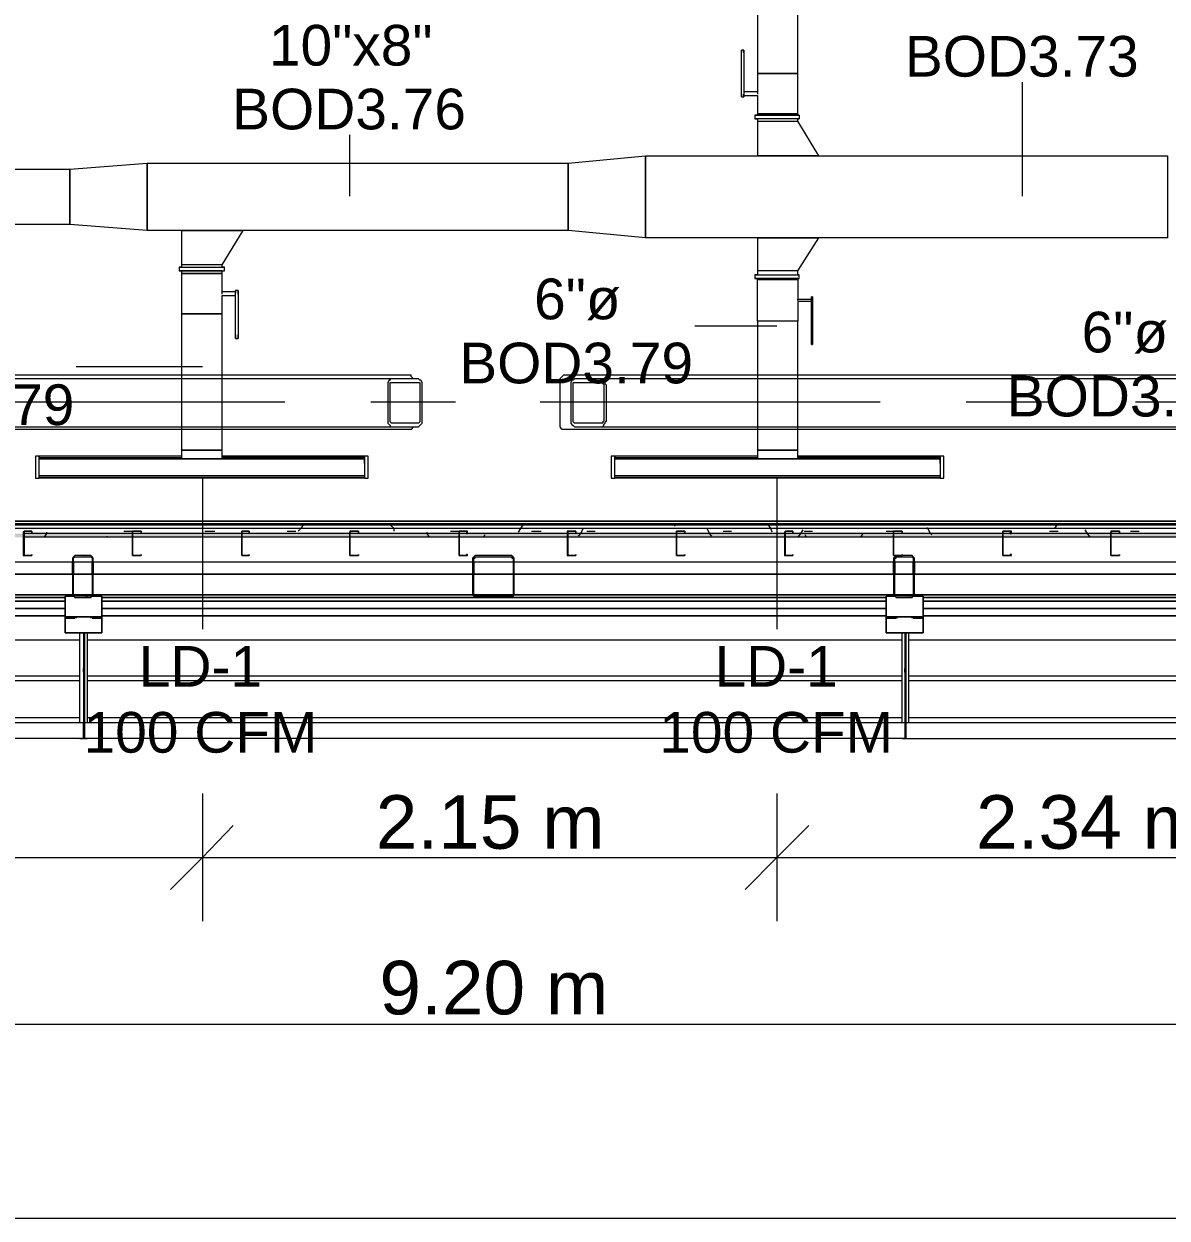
# Model space of a CAD drawing. Header units: metres. Extents: x -2 to 237, y -8 to 52.
# Drawn here: x 10.453 to 14.721, y 7.596 to 12.057 of the extents above; entities that cross this region are included whole.
import ezdxf

# ---------------------------------------------------------------- set-up
doc = ezdxf.new("R2010")
doc.units = ezdxf.units.M
doc.layers.add('HVAC - Ductos', color=5, linetype='Continuous', lineweight=0)
doc.layers.add('PDF3_Text', color=7, linetype='Continuous', lineweight=0)
doc.layers.add('PDF3_Geometry', color=7, linetype='Continuous', lineweight=0, true_color=0xaaaaaa)
doc.layers.add('PDF3_Solid Fills', color=7, linetype='Continuous', lineweight=0, true_color=0xffffff)
doc.styles.add('PDF Helvetica', font='')
doc.styles.get('PDF Helvetica').set_extended_font_data('Helvetica')

msp = doc.modelspace()

# ---------------------------------------------------------------- hatches: boundary and pattern name
at = {"layer": 'PDF3_Solid Fills', "lineweight": 0, "transparency": 33554559}
h = msp.add_hatch(color=256, dxfattribs=at)
h.paths.add_polyline_path([(7.6086, 10.1393), (7.6086, 10.153), (7.0265, 10.153), (7.0265, 10.1393)])
h.paths.add_polyline_path([(57.9571, 10.153), (57.9571, 10.1393), (58.6858, 10.1393), (58.6858, 10.153)])
h.paths.add_polyline_path([(57.1457, 10.153), (57.1457, 10.1393), (57.9525, 10.1393), (57.9525, 10.153)])
h.paths.add_polyline_path([(55.1153, 10.153), (55.1153, 10.1393), (57.1412, 10.1393), (57.1412, 10.153)])
h.paths.add_polyline_path([(53.0849, 10.153), (53.0849, 10.1393), (55.1107, 10.1393), (55.1107, 10.153)])
h.paths.add_polyline_path([(52.2736, 10.153), (52.2736, 10.1393), (53.0803, 10.1393), (53.0803, 10.153)])
h.paths.add_polyline_path([(50.2432, 10.153), (50.2432, 10.1393), (52.2691, 10.1393), (52.2691, 10.153)])
h.paths.add_polyline_path([(47.4015, 10.153), (47.4015, 10.1393), (50.2386, 10.1393), (50.2386, 10.153)])
h.paths.add_polyline_path([(45.3711, 10.153), (45.3711, 10.1393), (47.3969, 10.1393), (47.3969, 10.153)])
h.paths.add_polyline_path([(42.5294, 10.153), (42.5294, 10.1393), (45.3665, 10.1393), (45.3665, 10.153)])
h.paths.add_polyline_path([(40.4989, 10.153), (40.4989, 10.1393), (42.5248, 10.1393), (42.5248, 10.153)])
h.paths.add_polyline_path([(39.6877, 10.153), (39.6877, 10.1393), (40.4943, 10.1393), (40.4943, 10.153)])
h.paths.add_polyline_path([(37.6572, 10.153), (37.6572, 10.1393), (39.6831, 10.1393), (39.6831, 10.153)])
h.paths.add_polyline_path([(35.6268, 10.153), (35.6268, 10.1393), (37.6527, 10.1393), (37.6527, 10.153)])
h.paths.add_polyline_path([(34.8155, 10.153), (34.8155, 10.1393), (35.6222, 10.1393), (35.6222, 10.153)])
h.paths.add_polyline_path([(32.7851, 10.153), (32.7851, 10.1393), (34.8109, 10.1393), (34.8109, 10.153)])
h.paths.add_polyline_path([(30.7546, 10.153), (30.7546, 10.1393), (32.7805, 10.1393), (32.7805, 10.153)])
h.paths.add_polyline_path([(29.9434, 10.153), (29.9434, 10.1393), (30.75, 10.1393), (30.75, 10.153)])
h.paths.add_polyline_path([(27.913, 10.153), (27.913, 10.1393), (29.9388, 10.1393), (29.9388, 10.153)])
h.paths.add_polyline_path([(25.0712, 10.153), (25.0712, 10.1393), (27.9084, 10.1393), (27.9084, 10.153)])
h.paths.add_polyline_path([(23.0408, 10.153), (23.0408, 10.1393), (25.0666, 10.1393), (25.0666, 10.153)])
h.paths.add_polyline_path([(20.1991, 10.153), (20.1991, 10.1393), (23.0362, 10.1393), (23.0362, 10.153)])
h.paths.add_polyline_path([(18.1687, 10.153), (18.1687, 10.1393), (20.1945, 10.1393), (20.1945, 10.153)])
h.paths.add_polyline_path([(17.3574, 10.153), (17.3574, 10.1393), (18.1641, 10.1393), (18.1641, 10.153)])
h.paths.add_polyline_path([(15.327, 10.153), (15.327, 10.1393), (17.3528, 10.1393), (17.3528, 10.153)])
h.paths.add_polyline_path([(13.2966, 10.153), (13.2966, 10.1393), (15.3224, 10.1393), (15.3224, 10.153)])
h.paths.add_polyline_path([(12.4853, 10.153), (12.4853, 10.1393), (13.292, 10.1393), (13.292, 10.153)])
h.paths.add_polyline_path([(10.4548, 10.153), (10.4548, 10.1393), (12.4807, 10.1393), (12.4807, 10.153)])
h.paths.add_polyline_path([(8.4244, 10.153), (8.4244, 10.1393), (10.4502, 10.1393), (10.4502, 10.153)])
h.paths.add_polyline_path([(7.6131, 10.153), (7.6131, 10.1393), (8.4198, 10.1393), (8.4198, 10.153)])
h = msp.add_hatch(color=256, dxfattribs=at)
h.paths.add_polyline_path([(10.7115, 10.066), (10.7069, 10.066), (10.7069, 9.9238), (10.7115, 10.0653)])
h.paths.add_polyline_path([(10.7069, 9.9238), (10.7024, 9.9238), (10.7069, 9.9193)])
h.paths.add_polyline_path([(10.6382, 10.066), (10.6336, 10.066), (10.6336, 9.9238)])
h.paths.add_polyline_path([(10.7024, 10.066), (10.7024, 10.0706), (10.6382, 10.0706)])
h.paths.add_polyline_path([(10.6428, 9.9193), (10.6428, 9.9238), (10.6382, 9.9238)])
h.paths.add_polyline_path([(10.6428, 9.9193), (10.7018, 9.9147), (10.7024, 9.9147), (10.7024, 9.9193)])
h = msp.add_hatch(color=256, dxfattribs=at)
h.paths.add_polyline_path([(12.1278, 9.9238), (12.1324, 10.0614), (12.1369, 10.066), (12.2744, 10.066), (12.279, 10.0614), (12.279, 9.9238), (12.2836, 10.066), (12.279, 10.0706), (12.1324, 10.0706), (12.1278, 10.066)])
h.paths.add_polyline_path([(12.279, 9.9238), (12.2744, 9.9238), (12.279, 9.9193)])
h.paths.add_polyline_path([(12.1369, 9.9193), (12.1369, 9.9238), (12.1324, 9.9238)])
h.paths.add_polyline_path([(12.1369, 9.9193), (12.2732, 9.9147), (12.2744, 9.9147), (12.2744, 9.9193)])
h = msp.add_hatch(color=256, dxfattribs=at)
h.paths.add_polyline_path([(13.7044, 9.9238), (13.709, 9.9193), (13.709, 9.9238)])
h.paths.add_polyline_path([(13.7136, 9.9193), (13.7681, 9.9147), (13.7686, 9.9147), (13.7686, 9.9193)])
h.paths.add_polyline_path([(13.709, 10.066), (13.7686, 10.0706), (13.7044, 10.0706), (13.6999, 10.066), (13.6999, 9.9238), (13.7044, 10.0614)])
h.paths.add_polyline_path([(13.7732, 9.9238), (13.7686, 9.9238), (13.7732, 9.9193)])
h.paths.add_polyline_path([(13.7778, 10.066), (13.7732, 10.066), (13.7732, 9.9238), (13.7778, 10.0653)])

# ---------------------------------------------------------------- linework, layer by layer
at = {"layer": 'HVAC - Ductos', "lineweight": 0}
for points in [[(13.1912, 12.8893), (13.1912, 11.8718), (13.1912, 11.803), (13.1407, 11.803)], [(13.3424, 11.716), (13.3424, 11.7206), (13.3424, 11.8718), (13.3378, 11.8718), (13.3332, 11.8718), (13.3194, 11.8718), (13.3057, 11.8718), (13.2874, 11.8718), (13.2644, 11.8718), (13.2461, 11.8718), (13.2278, 11.8718), (13.214, 11.8718), (13.2003, 11.8718), (13.1912, 11.8718), (13.2003, 11.8718), (13.214, 11.8718), (13.2278, 11.8718), (13.2461, 11.8718), (13.2644, 11.8718), (13.2874, 11.8718), (13.3057, 11.8718), (13.3194, 11.8718), (13.3332, 11.8718), (13.3378, 11.8718), (13.3424, 11.8718), (13.3424, 12.8893)], [(13.1407, 11.9589), (13.1315, 11.9589)], [(13.1315, 11.7939), (13.1315, 11.7893), (13.1315, 11.7847), (13.1315, 11.7893), (13.1315, 11.7939), (13.1315, 11.9497)], [(13.1407, 11.9497), (13.1407, 11.7939), (13.1407, 11.7893), (13.1407, 11.7847), (13.1407, 11.7893), (13.1407, 11.7939), (13.1407, 11.7893), (13.1912, 11.7893), (13.1912, 11.7206), (13.1912, 11.716)], [(14.1811, 11.4134), (14.1811, 11.8397)], [(13.1315, 11.7847), (13.1407, 11.7847)], [(13.1912, 11.803), (13.1912, 11.7985), (13.1912, 11.7939)], [(13.347, 11.716), (13.347, 11.7022), (13.3378, 11.7022), (13.324, 11.7022), (13.3057, 11.7022), (13.2874, 11.7022), (13.2644, 11.7022), (13.2461, 11.7022), (13.2232, 11.7022), (13.2094, 11.7022), (13.1957, 11.7022), (13.1866, 11.7022), (13.182, 11.7022), (13.1866, 11.7022), (13.1912, 11.7022), (13.1912, 11.693), (13.2003, 11.693), (13.214, 11.693), (13.2278, 11.693), (13.2461, 11.693), (13.2644, 11.693), (13.2874, 11.693), (13.3057, 11.693), (13.3194, 11.693), (13.3332, 11.693), (13.3378, 11.693), (13.3424, 11.693), (13.3424, 11.7022), (13.3378, 11.7022), (13.3332, 11.7022)], [(13.182, 11.716), (13.182, 11.7022)], [(13.1912, 11.693), (13.1912, 11.5647), (13.1957, 11.5647), (13.214, 11.5647), (13.2369, 11.5647), (13.2644, 11.5647), (13.3424, 11.5647), (13.3699, 11.5647), (13.3974, 11.5647), (13.4111, 11.5647), (13.4203, 11.5647), (13.3424, 11.693)], [(13.2003, 11.7022), (13.1957, 11.7022)], [(13.214, 11.7022), (13.2094, 11.7022)], [(13.3057, 11.7022), (13.2874, 11.7022), (13.2644, 11.7022), (13.2461, 11.7022), (13.2278, 11.7022), (13.2232, 11.7022)], [(13.2324, 11.693), (13.2369, 11.693), (13.2415, 11.693)], [(13.292, 11.693), (13.2966, 11.693)], [(13.324, 11.7022), (13.3194, 11.7022)], [(13.3424, 11.7022), (13.347, 11.7022)], [(11.6694, 11.4134), (11.6694, 11.6426)], [(13.4203, 11.5647), (13.4111, 11.5647), (13.3974, 11.5647), (13.3699, 11.5647), (13.3424, 11.5647), (13.2644, 11.5647), (13.2369, 11.5647), (13.214, 11.5647), (13.1957, 11.5647), (13.1912, 11.5647)], [(11.1928, 11.1568), (11.2707, 11.2852), (11.2615, 11.2852), (11.2478, 11.2852), (11.2202, 11.2852), (11.1928, 11.2852), (11.1194, 11.2852), (11.0874, 11.2852), (11.0644, 11.2852), (11.0461, 11.2852), (11.0415, 11.2852), (11.0415, 11.1568)], [(11.0415, 11.2852), (11.0461, 11.2852), (11.0644, 11.2852), (11.0874, 11.2852), (11.1194, 11.2852), (11.1928, 11.2852), (11.2202, 11.2852), (11.2478, 11.2852), (11.2615, 11.2852), (11.2707, 11.2852)], [(13.3424, 11.1339), (13.4203, 11.2576), (13.4111, 11.2576), (13.3974, 11.2576), (13.3699, 11.2576), (13.3424, 11.2576), (13.2644, 11.2576), (13.2369, 11.2576), (13.214, 11.2576), (13.1957, 11.2576), (13.1912, 11.2576), (13.1912, 11.1339)], [(13.1912, 11.2576), (13.1957, 11.2576), (13.214, 11.2576), (13.2369, 11.2576), (13.2644, 11.2576), (13.3424, 11.2576), (13.3699, 11.2576), (13.3974, 11.2576), (13.4111, 11.2576), (13.4203, 11.2576)], [(11.0919, 11.1568), (11.0874, 11.1568)], [(11.1469, 11.1568), (11.1424, 11.1568)], [(11.0415, 11.1339), (11.0369, 11.1339), (11.0324, 11.1339), (11.0369, 11.1339), (11.0461, 11.1339), (11.0598, 11.1339), (11.0782, 11.1339), (11.0965, 11.1339), (11.1194, 11.1339), (11.1378, 11.1339), (11.1606, 11.1339), (11.1744, 11.1339), (11.1882, 11.1339), (11.1974, 11.1339), (11.202, 11.1339), (11.202, 11.1476)], [(11.0324, 11.1476), (11.0324, 11.1339)], [(11.2432, 11.0468), (11.2432, 11.0514), (11.2432, 11.056), (11.1928, 11.056), (11.1928, 11.1247), (11.1836, 11.1247), (11.1698, 11.1247), (11.1561, 11.1247), (11.1378, 11.1247), (11.1194, 11.1247), (11.0965, 11.1247), (11.0782, 11.1247), (11.0644, 11.1247), (11.0506, 11.1247), (11.0415, 11.1247), (11.0415, 10.9734), (11.0506, 10.9734), (11.0644, 10.9734), (11.0782, 10.9734), (11.0965, 10.9734), (11.1194, 10.9734), (11.1378, 10.9734), (11.1561, 10.9734), (11.1698, 10.9734), (11.1836, 10.9734), (11.1928, 10.9734), (11.1928, 11.0422), (11.2432, 11.0422)], [(11.0461, 11.1476), (11.0506, 11.1476), (11.0598, 11.1476), (11.0644, 11.1476)], [(11.0782, 11.1476), (11.0965, 11.1476), (11.1194, 11.1476), (11.1378, 11.1476), (11.1561, 11.1476), (11.1606, 11.1476)], [(11.1698, 11.1476), (11.1744, 11.1476)], [(11.1836, 11.1476), (11.1882, 11.1476)], [(11.1928, 11.1339), (11.1974, 11.1339), (11.202, 11.1339)], [(13.3332, 11.1201), (13.3378, 11.1201), (13.3424, 11.1201), (13.3424, 11.1339), (13.3378, 11.1339), (13.3332, 11.1339), (13.3194, 11.1339), (13.3057, 11.1339), (13.2874, 11.1339), (13.2644, 11.1339), (13.2461, 11.1339), (13.2278, 11.1339), (13.214, 11.1339), (13.2003, 11.1339), (13.1912, 11.1339), (13.1912, 11.1201), (13.1866, 11.1201), (13.182, 11.1201), (13.1866, 11.1201), (13.1957, 11.1201), (13.2094, 11.1201), (13.2232, 11.1201), (13.2461, 11.1201), (13.2644, 11.1201), (13.2874, 11.1201), (13.3057, 11.1201), (13.324, 11.1201), (13.3378, 11.1201), (13.347, 11.1201)], [(13.1912, 11.1064), (13.1866, 11.1064), (13.182, 11.1064), (13.1866, 11.1064), (13.1957, 11.1064), (13.2094, 11.1064), (13.2232, 11.1064), (13.2461, 11.1064), (13.2644, 11.1064), (13.2874, 11.1064), (13.3057, 11.1064), (13.324, 11.1064), (13.3378, 11.1064), (13.347, 11.1064), (13.347, 11.1201), (13.3424, 11.1201)], [(13.182, 11.1201), (13.182, 11.1064)], [(13.1957, 11.1201), (13.2003, 11.1201)], [(13.2094, 11.1201), (13.214, 11.1201)], [(13.2232, 11.1201), (13.2278, 11.1201), (13.2461, 11.1201), (13.2644, 11.1201), (13.2874, 11.1201), (13.3057, 11.1201)], [(13.2415, 11.1339), (13.2369, 11.1339), (13.2324, 11.1339)], [(13.2966, 11.1339), (13.292, 11.1339)], [(13.3194, 11.1201), (13.324, 11.1201)], [(13.3424, 11.1064), (13.3378, 11.1064), (13.3332, 11.1064), (13.3194, 11.1064), (13.3057, 11.1064), (13.2874, 11.1064), (13.2644, 11.1064), (13.2461, 11.1064), (13.2278, 11.1064), (13.214, 11.1064), (13.2003, 11.1064), (13.1912, 11.1064), (13.1912, 11.1018), (13.2003, 11.1018), (13.214, 11.1018), (13.2278, 11.1018), (13.2461, 11.1018), (13.2644, 11.1018), (13.2874, 11.1018), (13.3057, 11.1018), (13.3194, 11.1018), (13.3332, 11.1018), (13.3378, 11.1018), (13.3424, 11.1018), (13.3424, 11.1064), (13.3378, 11.1064), (13.347, 11.1064)], [(13.3928, 11.0193), (13.3424, 11.0193), (13.3424, 10.9459), (13.3378, 10.9459), (13.3332, 10.9459), (13.3194, 10.9459), (13.3057, 10.9459), (13.2874, 10.9459), (13.2644, 10.9459), (13.2461, 10.9459), (13.2278, 10.9459), (13.214, 10.9459), (13.2003, 10.9459), (13.1912, 10.9459), (13.1912, 11.1018), (13.2003, 11.1018), (13.214, 11.1018), (13.2278, 11.1018), (13.2461, 11.1018), (13.2644, 11.1018), (13.2874, 11.1018), (13.3057, 11.1018), (13.3194, 11.1018), (13.3332, 11.1018), (13.3378, 11.1018), (13.3424, 11.1018), (13.3378, 11.1018), (13.3424, 11.1018), (13.3424, 11.0284), (13.3928, 11.0284), (13.3928, 11.0239)], [(11.1928, 11.0468), (11.1928, 11.0514), (11.1928, 11.056)], [(11.2524, 11.0606), (11.2432, 11.0606)], [(11.2432, 10.8956), (11.2432, 11.0468), (11.2432, 11.0514), (11.2432, 11.056), (11.2432, 11.0606), (11.2432, 11.056), (11.2432, 11.0514)], [(11.2524, 11.0468), (11.2524, 11.0514), (11.2524, 11.056), (11.2524, 11.0606), (11.2524, 11.056), (11.2524, 11.0514), (11.2524, 11.0468), (11.2524, 10.8956)], [(13.3424, 11.0239), (13.3424, 11.0284)], [(13.3974, 11.0376), (13.3928, 11.0376)], [(13.3928, 10.8726), (13.3928, 11.0239), (13.3928, 11.0284), (13.3928, 11.033), (13.3928, 11.0376), (13.3928, 11.033), (13.3928, 11.0284)], [(13.3974, 11.0239), (13.3974, 11.0284), (13.3974, 11.033), (13.3974, 11.0376), (13.3974, 11.033), (13.3974, 11.0284), (13.3974, 11.0239), (13.3974, 10.8726)], [(13.2644, 10.9276), (12.9574, 10.9276)], [(11.2432, 10.8818), (11.2524, 10.8818)], [(13.3928, 10.8589), (13.3974, 10.8589)], [(11.1194, 10.7764), (10.6474, 10.7764)], [(10.5098, 10.4143), (10.5098, 10.4188), (10.5098, 10.4234), (10.5098, 10.4418), (10.5098, 10.4372), (11.0415, 10.4372)], [(11.0415, 10.4418), (10.5098, 10.4418)], [(11.7244, 10.4143), (11.7244, 10.4188), (11.7244, 10.4234), (11.7244, 10.4418), (11.7244, 10.4372), (11.1928, 10.4372)], [(11.7244, 10.4418), (11.1928, 10.4418)], [(12.6594, 10.4143), (12.6594, 10.4188), (12.6594, 10.4234), (12.6594, 10.4418), (12.6594, 10.4372), (13.1912, 10.4372)], [(13.1912, 10.4418), (12.6594, 10.4418)], [(13.3378, 10.4647), (13.3424, 10.4647)], [(13.874, 10.4143), (13.874, 10.4188), (13.874, 10.4234), (13.874, 10.4418), (13.874, 10.4372), (13.3424, 10.4372)], [(13.874, 10.4418), (13.3424, 10.4418)], [(10.5098, 10.4188), (10.5098, 10.4234), (10.5098, 10.428)], [(11.7244, 10.428), (11.7244, 10.4234), (11.7244, 10.4188)], [(12.6594, 10.4188), (12.6594, 10.4234), (12.6594, 10.428)], [(13.874, 10.428), (13.874, 10.4234), (13.874, 10.4188)], [(11.7244, 10.3914), (11.7244, 10.3822), (11.7244, 10.3638), (11.7244, 10.3593), (10.5098, 10.3593), (10.5098, 10.3638), (10.5098, 10.3822), (10.5098, 10.3914)], [(10.5098, 10.3776), (10.5098, 10.3822), (10.5098, 10.3868)], [(10.5098, 10.3638), (11.7244, 10.3638)], [(11.1194, 10.3593), (11.1194, 9.7956)], [(11.7244, 10.3868), (11.7244, 10.3822), (11.7244, 10.3776)], [(13.874, 10.3914), (13.874, 10.3822), (13.874, 10.3638), (13.874, 10.3593), (12.6594, 10.3593), (12.6594, 10.3638), (12.6594, 10.3822), (12.6594, 10.3914)], [(12.6594, 10.3776), (12.6594, 10.3822), (12.6594, 10.3868)], [(12.6594, 10.3638), (13.874, 10.3638)], [(13.2644, 10.3593), (13.2644, 9.7956)], [(13.874, 10.3868), (13.874, 10.3822), (13.874, 10.3776)]]:
    msp.add_lwpolyline(points, dxfattribs=at)
for points in [[(13.1315, 11.9497), (13.1315, 11.9543), (13.1315, 11.9589), (13.1315, 11.9543)], [(13.1407, 11.9497), (13.1407, 11.9543), (13.1407, 11.9589), (13.1407, 11.9543)], [(13.347, 11.716), (13.3378, 11.716), (13.324, 11.716), (13.3057, 11.716), (13.2874, 11.716), (13.2644, 11.716), (13.2461, 11.716), (13.2232, 11.716), (13.2094, 11.716), (13.1957, 11.716), (13.1866, 11.716), (13.182, 11.716), (13.1866, 11.716), (13.1957, 11.716), (13.2094, 11.716), (13.2232, 11.716), (13.2461, 11.716), (13.2644, 11.716), (13.2874, 11.716), (13.3057, 11.716), (13.324, 11.716), (13.3378, 11.716)], [(13.1912, 11.7206), (13.2003, 11.7206), (13.214, 11.7206), (13.2278, 11.7206), (13.2461, 11.7206), (13.2644, 11.7206), (13.2874, 11.7206), (13.3057, 11.7206), (13.3194, 11.7206), (13.3332, 11.7206), (13.3378, 11.7206), (13.3424, 11.7206), (13.3378, 11.7206), (13.3332, 11.7206), (13.3194, 11.7206), (13.3057, 11.7206), (13.2874, 11.7206), (13.2644, 11.7206), (13.2461, 11.7206), (13.2278, 11.7206), (13.214, 11.7206), (13.2003, 11.7206)], [(13.3424, 11.7206), (13.3378, 11.7206), (13.3332, 11.7206), (13.3194, 11.7206), (13.3057, 11.7206), (13.2874, 11.7206), (13.2644, 11.7206), (13.2461, 11.7206), (13.2278, 11.7206), (13.214, 11.7206), (13.2003, 11.7206), (13.1912, 11.7206), (13.2003, 11.7206), (13.214, 11.7206), (13.2278, 11.7206), (13.2461, 11.7206), (13.2644, 11.7206), (13.2874, 11.7206), (13.3057, 11.7206), (13.3194, 11.7206), (13.3332, 11.7206), (13.3378, 11.7206)], [(13.1912, 11.716), (13.2003, 11.716), (13.214, 11.716), (13.2278, 11.716), (13.2461, 11.716), (13.2644, 11.716), (13.2874, 11.716), (13.3057, 11.716), (13.3194, 11.716), (13.3332, 11.716), (13.3378, 11.716), (13.3424, 11.716), (13.3378, 11.716), (13.3332, 11.716), (13.3194, 11.716), (13.3057, 11.716), (13.2874, 11.716), (13.2644, 11.716), (13.2461, 11.716), (13.2278, 11.716), (13.214, 11.716), (13.2003, 11.716)], [(12.4853, 11.5372), (12.774, 11.5647), (12.774, 11.2576), (12.4853, 11.2852)], [(14.722, 11.2576), (12.774, 11.2576), (12.774, 11.5647), (14.722, 11.5647)], [(10.6244, 11.308), (8.2227, 11.308), (8.2227, 11.5143), (10.6244, 11.5143)], [(10.6244, 11.5143), (10.9132, 11.5372), (10.9132, 11.2852), (10.6244, 11.308)], [(12.4853, 11.2852), (10.9132, 11.2852), (10.9132, 11.5372), (12.4853, 11.5372)], [(11.202, 11.1476), (11.1974, 11.1476), (11.1928, 11.1476), (11.1928, 11.1568), (11.1836, 11.1568), (11.1698, 11.1568), (11.1561, 11.1568), (11.1378, 11.1568), (11.1194, 11.1568), (11.0965, 11.1568), (11.0782, 11.1568), (11.0644, 11.1568), (11.0506, 11.1568), (11.0415, 11.1568), (11.0415, 11.1476), (11.0369, 11.1476), (11.0324, 11.1476), (11.0369, 11.1476), (11.0461, 11.1476), (11.0598, 11.1476), (11.0782, 11.1476), (11.0965, 11.1476), (11.1194, 11.1476), (11.1378, 11.1476), (11.1606, 11.1476), (11.1744, 11.1476), (11.1882, 11.1476), (11.1974, 11.1476)], [(11.1928, 11.1339), (11.1836, 11.1339), (11.1698, 11.1339), (11.1561, 11.1339), (11.1378, 11.1339), (11.1194, 11.1339), (11.0965, 11.1339), (11.0782, 11.1339), (11.0644, 11.1339), (11.0506, 11.1339), (11.0415, 11.1339), (11.0415, 11.1247), (11.0506, 11.1247), (11.0644, 11.1247), (11.0782, 11.1247), (11.0965, 11.1247), (11.1194, 11.1247), (11.1378, 11.1247), (11.1561, 11.1247), (11.1698, 11.1247), (11.1836, 11.1247), (11.1928, 11.1247)], [(11.0415, 10.4326), (11.0461, 10.4326), (11.0506, 10.4326), (11.0644, 10.4326), (11.0782, 10.4326), (11.0965, 10.4326), (11.1194, 10.4326), (11.1378, 10.4326), (11.1561, 10.4326), (11.1698, 10.4326), (11.1836, 10.4326), (11.1882, 10.4326), (11.1928, 10.4326), (11.1928, 10.4647), (11.1882, 10.4647), (11.1836, 10.4647), (11.1698, 10.4647), (11.1561, 10.4647), (11.1378, 10.4647), (11.1194, 10.4647), (11.0965, 10.4647), (11.0782, 10.4647), (11.0644, 10.4647), (11.0506, 10.4647), (11.0461, 10.4647), (11.0415, 10.4647), (11.0506, 10.4647), (11.0644, 10.4647), (11.0782, 10.4647), (11.0965, 10.4647), (11.1194, 10.4647), (11.1378, 10.4647), (11.1561, 10.4647), (11.1698, 10.4647), (11.1836, 10.4647), (11.1928, 10.4647), (11.1928, 10.9734), (11.1836, 10.9734), (11.1698, 10.9734), (11.1561, 10.9734), (11.1378, 10.9734), (11.1194, 10.9734), (11.0965, 10.9734), (11.0782, 10.9734), (11.0644, 10.9734), (11.0506, 10.9734), (11.0415, 10.9734), (11.0415, 10.4647)], [(13.1912, 10.4326), (13.1957, 10.4326), (13.2003, 10.4326), (13.214, 10.4326), (13.2278, 10.4326), (13.2461, 10.4326), (13.2644, 10.4326), (13.2874, 10.4326), (13.3057, 10.4326), (13.3194, 10.4326), (13.3286, 10.4326), (13.3378, 10.4326), (13.3424, 10.4326), (13.3424, 10.4647), (13.3378, 10.4647), (13.3286, 10.4647), (13.3194, 10.4647), (13.3057, 10.4647), (13.2874, 10.4647), (13.2644, 10.4647), (13.2461, 10.4647), (13.2278, 10.4647), (13.214, 10.4647), (13.2003, 10.4647), (13.1957, 10.4647), (13.1912, 10.4647), (13.2003, 10.4647), (13.214, 10.4647), (13.2278, 10.4647), (13.2461, 10.4647), (13.2644, 10.4647), (13.2874, 10.4647), (13.3057, 10.4647), (13.3194, 10.4647), (13.3332, 10.4647), (13.3378, 10.4647), (13.3424, 10.4647), (13.3424, 10.9459), (13.3378, 10.9459), (13.3332, 10.9459), (13.3194, 10.9459), (13.3057, 10.9459), (13.2874, 10.9459), (13.2644, 10.9459), (13.2461, 10.9459), (13.2278, 10.9459), (13.214, 10.9459), (13.2003, 10.9459), (13.1912, 10.9459), (13.1912, 10.4647)], [(11.2432, 10.8956), (11.2432, 10.891), (11.2432, 10.8864), (11.2432, 10.8818), (11.2432, 10.8864), (11.2432, 10.891)], [(11.2524, 10.8956), (11.2524, 10.891), (11.2524, 10.8864), (11.2524, 10.8818), (11.2524, 10.8864), (11.2524, 10.891)], [(13.3928, 10.8726), (13.3928, 10.868), (13.3928, 10.8634), (13.3928, 10.8589), (13.3928, 10.8634), (13.3928, 10.868)], [(13.3974, 10.8726), (13.3974, 10.868), (13.3974, 10.8634), (13.3974, 10.8589), (13.3974, 10.8634), (13.3974, 10.868)], [(10.4961, 10.3593), (10.5098, 10.3593), (10.5098, 10.4418), (10.4961, 10.4418)], [(11.7382, 10.3593), (11.7382, 10.4418), (11.7244, 10.4418), (11.7244, 10.3593)], [(12.6457, 10.3593), (12.6594, 10.3593), (12.6594, 10.4418), (12.6457, 10.4418)], [(13.8878, 10.3593), (13.8878, 10.4418), (13.874, 10.4418), (13.874, 10.3593)], [(10.5098, 10.4326), (11.7244, 10.4326), (10.5098, 10.4326), (11.7244, 10.4326), (11.7244, 10.3684), (10.5098, 10.3684)], [(12.6594, 10.4326), (13.874, 10.4326), (12.6594, 10.4326), (13.874, 10.4326), (13.874, 10.3684), (12.6594, 10.3684)]]:
    msp.add_lwpolyline(points, close=True, dxfattribs=at)
at = {"layer": 'HVAC - Ductos', "color": 252, "lineweight": 0, "true_color": 0x939598}
for points in [[(11.1194, 9.1814), (11.1194, 8.943), (11.1194, 8.7047)], [(13.2644, 9.1814), (13.2644, 8.943), (13.2644, 8.7047)], [(11.234, 9.0622), (11.1194, 8.943), (11.0002, 8.8238)], [(13.3836, 9.0622), (13.2644, 8.943), (13.1453, 8.8238)], [(7.3656, 8.943), (8.9194, 8.943), (11.1194, 8.943), (13.2644, 8.943), (15.602, 8.943), (16.8074, 8.943), (18.1183, 8.943), (20.3183, 8.943), (22.5137, 8.943), (24.7092, 8.943), (26.0062, 8.943), (27.34, 8.943), (29.3934, 8.943), (31.8455, 8.943)], [(7.3656, 8.3196), (16.8074, 8.3196), (26.0062, 8.3196), (35.2051, 8.3196), (44.4086, 8.3196), (53.6074, 8.3196), (58.4429, 8.3196)], [(7.3656, 7.5955), (58.4429, 7.5955)]]:
    msp.add_lwpolyline(points, dxfattribs=at)
at = {"layer": 'PDF3_Geometry', "lineweight": 0}
for points in [[(44.8348, 23.9902), (44.8348, 23.9857), (45.261, 23.9857), (45.3756, 23.9857), (45.3756, 24.1094), (44.8348, 24.1094), (44.8348, 34.0599), (45.3206, 34.0599), (45.3206, 34.1699), (58.6399, 34.1699), (58.6399, 24.0086), (57.0037, 24.0086), (57.0037, 23.9902), (58.6399, 23.9902), (58.6399, 22.5006), (57.5812, 22.5006), (57.5812, 22.4869), (58.6399, 22.4869), (58.6399, 10.1851), (7.0265, 10.1851)], [(58.6537, 22.4869), (58.6537, 10.1851), (58.6537, 10.1714), (7.0265, 10.1714)], [(7.0265, 10.0476), (58.7775, 10.0476), (58.7775, 10.0706), (58.7775, 10.1393), (58.7775, 10.1851), (58.7775, 10.4784), (58.7775, 10.8818), (58.7775, 11.2897), (58.7775, 11.693)], [(11.8252, 10.7306), (7.714, 10.7306), (7.7094, 10.7306), (7.7048, 10.726), (7.7002, 10.726), (7.7002, 10.7168), (7.6957, 10.7122), (7.6957, 10.7076), (7.6957, 10.5747), (7.6957, 10.5701), (7.7002, 10.5655), (7.7002, 10.561), (7.7048, 10.5564), (7.7094, 10.5518), (7.714, 10.5518), (11.8252, 10.5518)], [(11.9078, 10.7306), (11.9032, 10.7352), (11.8986, 10.7397), (11.8986, 10.7443), (11.894, 10.7443), (8.2227, 10.7443)], [(16.2162, 10.7443), (12.4716, 10.7443), (12.467, 10.7443), (12.4624, 10.7397), (12.4578, 10.7352), (12.4532, 10.7306), (12.4532, 10.726), (12.4532, 10.7214), (12.4532, 10.5655), (12.4532, 10.5564), (12.4532, 10.5518), (12.4578, 10.5472), (12.4624, 10.5426), (12.467, 10.5426), (12.4716, 10.5426), (16.2162, 10.5426)], [(12.609, 10.5518), (16.5141, 10.5518), (16.5187, 10.5518), (16.5232, 10.5564), (16.5278, 10.561), (16.5278, 10.5655), (16.5324, 10.5701), (16.5324, 10.5747), (16.5324, 10.7076), (16.5324, 10.7122), (16.5278, 10.7168), (16.5278, 10.726), (16.5232, 10.726), (16.5187, 10.7306), (16.5141, 10.7306), (12.609, 10.7306)], [(11.4265, 10.6434), (10.1569, 10.6434)], [(12.0636, 10.6434), (11.7474, 10.6434)], [(13.6494, 10.6434), (12.3798, 10.6434)], [(14.2866, 10.6434), (13.9703, 10.6434)], [(15.8724, 10.6434), (14.6028, 10.6434)], [(8.2227, 10.5426), (11.894, 10.5426), (11.8986, 10.5426), (11.9032, 10.5472), (11.9078, 10.5518)], [(7.7094, 10.1851), (16.7065, 10.1851)], [(7.7094, 10.1851), (16.7065, 10.1851)], [(7.7094, 10.1851), (16.7065, 10.1851)], [(16.7065, 10.1851), (7.7094, 10.1851)], [(7.7094, 10.1851), (16.7065, 10.1851)], [(7.7094, 10.1851), (16.7065, 10.1851)], [(12.4807, 10.153), (12.0774, 10.153), (11.6694, 10.153), (11.2661, 10.153), (10.8582, 10.153), (10.4548, 10.153)], [(12.4807, 10.1393), (12.0774, 10.1393), (11.6694, 10.1393), (11.2661, 10.1393), (10.8582, 10.1393), (10.4548, 10.1393)], [(13.292, 10.153), (12.8886, 10.153), (12.4853, 10.153)], [(15.3224, 10.1393), (14.919, 10.1393), (14.5111, 10.1393), (14.1078, 10.1393), (13.6999, 10.1393), (13.2966, 10.1393), (12.8886, 10.1393), (12.4853, 10.1393)], [(15.3224, 10.153), (14.919, 10.153), (14.5111, 10.153), (14.1078, 10.153), (13.6999, 10.153), (13.2966, 10.153)], [(10.6336, 10.0018), (10.6336, 10.0476)], [(10.6382, 10.0476), (10.6382, 10.0018)], [(10.7069, 10.0018), (10.7069, 10.0476)], [(10.7115, 10.0476), (10.7115, 10.0018)], [(12.1278, 10.0476), (12.1278, 10.0018)], [(12.1324, 10.0476), (12.1324, 10.0018)], [(12.279, 10.0476), (12.279, 10.0018), (12.2836, 10.0064)], [(12.2836, 10.0018), (12.2836, 10.0476)], [(13.709, 10.0706), (13.7044, 10.066), (13.6999, 10.0614), (13.6999, 9.9238), (13.7044, 9.9193), (13.709, 9.9147), (13.7686, 9.9147), (13.7732, 9.9193), (13.7778, 9.9238), (13.7778, 10.0614), (13.7732, 10.066), (13.7686, 10.0706), (13.732, 10.0706)], [(13.6999, 10.0018), (13.6999, 10.0476)], [(13.7044, 10.0476), (13.7044, 10.0018)], [(13.7732, 10.0018), (13.7732, 10.0476)], [(13.7778, 10.0476), (13.7778, 10.0018)], [(13.7732, 9.988), (13.7778, 9.9926)], [(10.6794, 9.7818), (10.6748, 9.7818), (10.6886, 9.7818), (10.7024, 9.7818), (10.6932, 9.7818), (10.7024, 9.7818), (10.6474, 9.7818), (10.6611, 9.7818), (10.6702, 9.7818), (10.6611, 9.7818), (10.6474, 9.7818), (10.6428, 9.7818), (10.6474, 9.7818), (10.7024, 9.7818), (10.7069, 9.7818), (10.7024, 9.7818), (10.7436, 9.7818), (10.7436, 9.7864), (10.7436, 9.8322), (10.7436, 9.8368), (10.7436, 9.8414), (10.7436, 9.8459), (10.7436, 9.9147), (10.7436, 9.9193), (10.7069, 9.9193), (10.7436, 9.9193), (10.7436, 9.9147), (10.7436, 9.8459), (10.7436, 9.8414), (10.7436, 9.8368), (10.7436, 9.8322), (10.7436, 9.7864), (10.7436, 9.7818), (10.7024, 9.7818), (10.7069, 9.7818), (10.7024, 9.7818), (10.6474, 9.7818), (10.6428, 9.7818), (10.6474, 9.7818), (10.6061, 9.7818), (10.6061, 9.7864), (10.6061, 9.8322), (10.6061, 9.8368), (10.6061, 9.8414), (10.6061, 9.8459), (10.6061, 9.9147), (10.6061, 9.9193), (10.6382, 9.9193), (10.6061, 9.9193), (10.6061, 9.9147), (10.6061, 9.8459), (10.6061, 9.8414), (10.6061, 9.8368), (10.6061, 9.8322), (10.6061, 9.7864), (10.6061, 9.7818), (10.6474, 9.7818), (10.7024, 9.7818), (10.6932, 9.7818), (10.7024, 9.7818), (10.6886, 9.7818), (10.6748, 9.7818), (10.6794, 9.7818), (10.6794, 9.4472), (10.6794, 9.4334), (10.6794, 9.4151), (10.6794, 9.406), (10.6794, 9.3922), (10.6794, 9.3876), (7.604, 9.3876)], [(13.7457, 9.7818), (13.7412, 9.7818), (13.7549, 9.7818), (13.7686, 9.7818), (13.7594, 9.7818), (13.7686, 9.7818), (13.7136, 9.7818), (13.732, 9.7818), (13.7274, 9.7818), (13.7366, 9.7818), (13.7274, 9.7818), (13.732, 9.7818), (13.7136, 9.7818), (13.709, 9.7818), (13.7136, 9.7818), (13.7686, 9.7818), (13.7732, 9.7818), (13.7686, 9.7818), (13.8099, 9.7818), (13.8099, 9.7864), (13.8099, 9.8322), (13.8099, 9.8368), (13.8099, 9.8414), (13.8099, 9.8459), (13.8099, 9.9147), (13.8099, 9.9193), (13.7732, 9.9193), (13.8099, 9.9193), (13.8099, 9.9147), (13.8099, 9.8459), (13.8099, 9.8414), (13.8099, 9.8368), (13.8099, 9.8322), (13.8099, 9.7864), (13.8099, 9.7818), (13.7686, 9.7818), (13.7732, 9.7818), (13.7686, 9.7818), (13.7136, 9.7818), (13.709, 9.7818), (13.7136, 9.7818), (13.6724, 9.7818), (13.6724, 9.7864), (13.6724, 9.8322), (13.6724, 9.8368), (13.6724, 9.8414), (13.6724, 9.8459), (13.6724, 9.9147), (13.6724, 9.9193), (13.6724, 9.9147), (13.6724, 9.8459), (13.6724, 9.8414), (13.6724, 9.8368), (13.6724, 9.8322), (13.6724, 9.7864), (13.6724, 9.7818), (13.7136, 9.7818), (13.7686, 9.7818), (13.7594, 9.7818), (13.7686, 9.7818), (13.7549, 9.7818), (13.7412, 9.7818), (13.7457, 9.7818), (13.7457, 9.4472), (13.7457, 9.4334), (13.7457, 9.4151), (13.7457, 9.406), (13.7457, 9.3922), (13.7457, 9.3876), (10.6748, 9.3876), (10.6748, 9.3922), (10.6748, 9.406), (10.6748, 9.4151), (10.6748, 9.4334), (10.6748, 9.4472), (10.6794, 9.4472)], [(10.684, 9.9147), (10.6886, 9.9193)], [(10.7069, 9.9376), (10.7115, 9.9422)], [(12.1965, 9.9147), (12.1965, 9.9193)], [(13.7044, 9.9193), (13.6724, 9.9193), (13.7044, 9.9193), (13.709, 9.9238)], [(10.6474, 9.8368), (10.6474, 9.8414)], [(10.6474, 9.8368), (10.6474, 9.8414)], [(10.6474, 9.8414), (10.6474, 9.8368)], [(10.6474, 9.8414), (10.6474, 9.8368)], [(10.7024, 9.8368), (10.7024, 9.8414)], [(10.7024, 9.8368), (10.7024, 9.8414)], [(10.7024, 9.8368), (10.7024, 9.8414)], [(10.7024, 9.8368), (10.7024, 9.8414)], [(12.169, 9.8459), (12.2424, 9.8459)], [(13.7136, 9.8368), (13.7136, 9.8414)], [(13.7136, 9.8368), (13.7136, 9.8414)], [(13.7136, 9.8414), (13.7136, 9.8368)], [(13.7136, 9.8414), (13.7136, 9.8368)], [(13.7686, 9.8368), (13.7686, 9.8414)], [(13.7686, 9.8368), (13.7686, 9.8414)], [(13.7686, 9.8368), (13.7686, 9.8414)], [(13.7686, 9.8368), (13.7686, 9.8414)], [(7.6131, 9.7818), (7.6086, 9.7818), (7.6131, 9.7818), (7.6131, 9.4472), (7.604, 9.4472), (10.6794, 9.4472), (10.6748, 9.4472), (13.7457, 9.4472), (13.7412, 9.4472), (16.8119, 9.4472), (16.8074, 9.4472), (19.8783, 9.4472), (19.8737, 9.4472), (22.9445, 9.4472), (22.94, 9.4472), (26.0108, 9.4472), (26.0062, 9.4472), (29.0772, 9.4472), (29.0726, 9.4472), (32.1434, 9.4472)], [(7.6223, 9.7818), (7.6223, 9.4472), (10.6611, 9.4472), (10.6611, 9.7818)], [(10.6565, 9.7818), (10.6474, 9.7818), (10.6565, 9.7818)], [(10.6565, 9.7818), (10.6474, 9.7818), (10.6565, 9.7818)], [(10.6748, 9.7818), (10.6748, 9.4472)], [(10.6886, 9.7818), (10.6886, 9.4472), (13.732, 9.4472), (13.732, 9.7818)], [(13.7228, 9.7818), (13.7136, 9.7818), (13.7228, 9.7818)], [(13.7228, 9.7818), (13.7136, 9.7818), (13.7228, 9.7818)], [(13.7457, 9.4472), (13.7412, 9.4472), (13.7412, 9.4334), (13.7412, 9.4151), (13.7412, 9.406), (13.7412, 9.3922), (13.7412, 9.3876), (16.8119, 9.3876), (16.8119, 9.3922), (16.8119, 9.406), (16.8119, 9.4151), (16.8119, 9.4334), (16.8119, 9.4472), (16.8119, 9.7818), (16.8074, 9.7818), (16.8074, 9.4472)], [(13.7412, 9.7818), (13.7412, 9.4472)], [(13.7549, 9.7818), (13.7549, 9.4472), (16.7982, 9.4472)], [(10.6611, 9.7543), (7.6223, 9.7543)], [(13.732, 9.7543), (10.6886, 9.7543)], [(16.7982, 9.7543), (13.7549, 9.7543)], [(10.6748, 9.6351), (10.6748, 9.6488)], [(13.7412, 9.6351), (13.7412, 9.6488)], [(7.6223, 9.6214), (10.6611, 9.6214)], [(10.6611, 9.603), (7.6223, 9.603)], [(10.6886, 9.6214), (13.732, 9.6214)], [(13.732, 9.603), (10.6886, 9.603)], [(13.7549, 9.6214), (16.7982, 9.6214)], [(16.7982, 9.603), (13.7549, 9.603)], [(7.6223, 9.4655), (10.6611, 9.4655)], [(10.6886, 9.4655), (13.732, 9.4655)], [(13.7549, 9.4655), (16.7982, 9.4655)], [(10.6611, 9.3876), (10.6748, 9.3876)], [(10.6794, 9.3876), (10.6886, 9.3876)], [(13.732, 9.3876), (13.7412, 9.3876)], [(13.7457, 9.3876), (13.7549, 9.3876)]]:
    msp.add_lwpolyline(points, dxfattribs=at)
for points in [[(11.8252, 10.7306), (11.8207, 10.7306), (11.8207, 10.726), (11.8161, 10.726), (11.8115, 10.7168), (11.8115, 10.7122), (11.8115, 10.7076), (11.8115, 10.5747), (11.8115, 10.5701), (11.8115, 10.5655), (11.8161, 10.561), (11.8207, 10.5564), (11.8207, 10.5518), (11.8252, 10.5518), (11.9215, 10.5518), (11.9261, 10.5518), (11.9307, 10.5564), (11.9352, 10.561), (11.9398, 10.5655), (11.9398, 10.5701), (11.9398, 10.5747), (11.9398, 10.7076), (11.9398, 10.7122), (11.9398, 10.7168), (11.9352, 10.726), (11.9307, 10.726), (11.9261, 10.7306), (11.9215, 10.7306)], [(11.8207, 10.5747), (11.8207, 10.7076), (11.8207, 10.7122), (11.8207, 10.7168), (11.8252, 10.7168), (11.9215, 10.7168), (11.9261, 10.7168), (11.9307, 10.7168), (11.9307, 10.7122), (11.9307, 10.7076), (11.9307, 10.5747), (11.9307, 10.5701), (11.9261, 10.5655), (11.9215, 10.5655), (11.8252, 10.5655), (11.8207, 10.5701)], [(12.609, 10.5518), (12.6136, 10.5518), (12.6182, 10.5564), (12.6182, 10.561), (12.6228, 10.5655), (12.6228, 10.5701), (12.6274, 10.5747), (12.6274, 10.7076), (12.6228, 10.7122), (12.6228, 10.7168), (12.6182, 10.726), (12.6136, 10.7306), (12.609, 10.7306), (12.5128, 10.7306), (12.5082, 10.7306), (12.5036, 10.726), (12.499, 10.726), (12.4944, 10.7168), (12.4944, 10.7122), (12.4944, 10.7076), (12.4944, 10.5747), (12.4944, 10.5701), (12.4944, 10.5655), (12.499, 10.561), (12.5036, 10.5564), (12.5082, 10.5518), (12.5128, 10.5518)], [(12.6182, 10.7076), (12.6182, 10.5747), (12.6136, 10.5701), (12.6136, 10.5655), (12.609, 10.5655), (12.5128, 10.5655), (12.5082, 10.5655), (12.5036, 10.5701), (12.5036, 10.5747), (12.5036, 10.7076), (12.5036, 10.7122), (12.5036, 10.7168), (12.5082, 10.7168), (12.5128, 10.7168), (12.609, 10.7168), (12.6136, 10.7168), (12.6136, 10.7122), (12.6182, 10.7122)], [(7.7094, 10.1988), (16.7065, 10.1988)], [(7.7094, 10.1988), (16.7065, 10.1988)], [(7.7094, 10.1897), (16.7065, 10.1897)], [(7.7094, 10.1897), (16.7065, 10.1897)], [(10.4824, 10.1622), (10.4548, 10.1622), (10.4502, 10.1576), (10.4502, 10.0706), (10.4548, 10.0706), (10.4824, 10.0706), (10.4824, 10.0751), (10.4824, 10.0706), (10.4548, 10.0706), (10.4548, 10.1576), (10.4548, 10.1622), (10.4824, 10.1622), (10.4824, 10.153)], [(10.8902, 10.1622), (10.8582, 10.1622), (10.8582, 10.1576), (10.8582, 10.0706), (10.8902, 10.0706), (10.8902, 10.0751), (10.8902, 10.0706), (10.8582, 10.0706), (10.8582, 10.1576), (10.8582, 10.1622), (10.8902, 10.1622), (10.8902, 10.153)], [(11.2936, 10.1622), (11.2661, 10.1622), (11.2661, 10.1576), (11.2661, 10.0706), (11.2936, 10.0706), (11.2936, 10.0751), (11.2936, 10.0706), (11.2661, 10.0706), (11.2661, 10.1576), (11.2661, 10.1622), (11.2936, 10.1622), (11.2936, 10.153)], [(11.7015, 10.1622), (11.674, 10.1622), (11.6694, 10.1622), (11.6694, 10.1576), (11.6694, 10.0706), (11.674, 10.0706), (11.7015, 10.0706), (11.7015, 10.0751), (11.7015, 10.0706), (11.674, 10.0706), (11.6694, 10.0706), (11.6694, 10.1576), (11.674, 10.1622), (11.7015, 10.1622), (11.7015, 10.153)], [(12.1094, 10.1622), (12.0774, 10.1622), (12.0774, 10.1576), (12.0774, 10.0706), (12.1094, 10.0706), (12.1094, 10.0751), (12.1048, 10.0751), (12.1048, 10.0706), (12.0774, 10.0706), (12.0774, 10.1576), (12.0774, 10.1622), (12.1048, 10.1622), (12.1048, 10.153), (12.1094, 10.153)], [(12.5128, 10.1622), (12.4853, 10.1622), (12.4807, 10.1622), (12.4807, 10.1576), (12.4807, 10.0706), (12.4853, 10.0706), (12.5128, 10.0706), (12.5128, 10.0751), (12.5128, 10.0706), (12.4853, 10.0706), (12.4853, 10.1576), (12.4853, 10.1622), (12.5128, 10.1622), (12.5128, 10.153)], [(12.9207, 10.1622), (12.8886, 10.1622), (12.8886, 10.1576), (12.8886, 10.0706), (12.9207, 10.0706), (12.9207, 10.0751), (12.9207, 10.0706), (12.8886, 10.0706), (12.8886, 10.1576), (12.8886, 10.1622), (12.9207, 10.1622), (12.9207, 10.153)], [(13.324, 10.1622), (13.2966, 10.1622), (13.292, 10.1576), (13.292, 10.0706), (13.2966, 10.0706), (13.324, 10.0706), (13.324, 10.0751), (13.324, 10.0706), (13.2966, 10.0706), (13.2966, 10.1576), (13.2966, 10.1622), (13.324, 10.1622), (13.324, 10.153)], [(13.732, 10.1622), (13.6999, 10.1622), (13.6999, 10.1576), (13.6999, 10.0706), (13.732, 10.0706), (13.732, 10.0751), (13.732, 10.0706), (13.6999, 10.0706), (13.6999, 10.1576), (13.6999, 10.1622), (13.732, 10.1622), (13.732, 10.153)], [(14.1399, 10.1622), (14.1078, 10.1622), (14.1078, 10.1576), (14.1078, 10.0706), (14.1399, 10.0706), (14.1399, 10.0751), (14.1353, 10.0751), (14.1353, 10.0706), (14.1078, 10.0706), (14.1078, 10.1576), (14.1078, 10.1622), (14.1353, 10.1622), (14.1353, 10.153), (14.1399, 10.153)], [(14.5432, 10.1622), (14.5157, 10.1622), (14.5111, 10.1622), (14.5111, 10.1576), (14.5111, 10.0706), (14.5157, 10.0706), (14.5432, 10.0706), (14.5432, 10.0751), (14.5432, 10.0706), (14.5157, 10.0706), (14.5111, 10.0706), (14.5111, 10.1576), (14.5157, 10.1622), (14.5432, 10.1622), (14.5432, 10.153)], [(10.7115, 10.0614), (10.7069, 10.066), (10.7024, 10.0706), (10.6428, 10.0706), (10.6382, 10.066), (10.6336, 10.0614), (10.6336, 9.9238), (10.6382, 9.9193), (10.6428, 9.9147), (10.7024, 9.9147), (10.7069, 9.9193), (10.7115, 9.9238)], [(10.6428, 10.066), (10.7024, 10.066), (10.7069, 10.0614), (10.7069, 9.9238), (10.7024, 9.9193), (10.6428, 9.9193), (10.6382, 9.9238), (10.6382, 10.0614)], [(12.2744, 10.0706), (12.1369, 10.0706), (12.1324, 10.066), (12.1278, 10.0614), (12.1278, 9.9238), (12.1324, 9.9193), (12.1369, 9.9147), (12.2744, 9.9147), (12.279, 9.9193), (12.2836, 9.9238), (12.2836, 10.0614), (12.279, 10.066)], [(12.1324, 10.0614), (12.1369, 10.0614), (12.1369, 10.066), (12.2744, 10.066), (12.2744, 10.0614), (12.279, 10.0614), (12.279, 9.9238), (12.2744, 9.9238), (12.2744, 9.9193), (12.1369, 9.9193), (12.1369, 9.9238), (12.1324, 9.9238)], [(13.7686, 9.9193), (13.709, 9.9193), (13.709, 9.9238), (13.7044, 9.9238), (13.7044, 10.0614), (13.709, 10.0614), (13.709, 10.066), (13.7686, 10.066), (13.7732, 10.0614), (13.7732, 9.9238)], [(9.1761, 10.0018), (10.6336, 10.0018)], [(10.6382, 10.0018), (10.6702, 10.0018)], [(10.6702, 10.0018), (10.7069, 10.0018)], [(10.7115, 10.0018), (12.1278, 10.0018)], [(12.279, 10.0018), (12.2057, 10.0018), (12.1324, 10.0018), (12.2057, 10.0018)], [(13.6999, 10.0018), (12.2836, 10.0018)], [(13.7366, 10.0018), (13.7732, 10.0018), (13.7366, 10.0018), (13.7044, 10.0018)], [(13.7778, 10.0018), (15.2353, 10.0018)], [(10.6061, 9.9147), (9.1394, 9.9147)], [(10.6336, 9.9238), (9.1761, 9.9238)], [(10.6702, 9.9238), (10.6382, 9.9238)], [(10.7069, 9.9238), (10.6702, 9.9238)], [(12.2057, 9.9238), (12.1324, 9.9238), (10.7115, 9.9238), (12.1324, 9.9238)], [(12.2057, 9.9147), (10.7436, 9.9147)], [(12.279, 9.9238), (12.2057, 9.9238)], [(13.6724, 9.9147), (12.2057, 9.9147)], [(13.7366, 9.9238), (13.7044, 9.9238), (12.2836, 9.9238), (13.7044, 9.9238)], [(13.7732, 9.9238), (13.7366, 9.9238)], [(15.2353, 9.9238), (13.7778, 9.9238)], [(15.272, 9.9147), (13.8099, 9.9147)], [(10.6061, 9.901), (9.1394, 9.901)], [(10.6061, 9.8734), (9.1394, 9.8734)], [(12.2057, 9.901), (10.7436, 9.901)], [(12.2057, 9.8734), (10.7436, 9.8734)], [(13.6724, 9.901), (12.2057, 9.901)], [(13.6724, 9.8734), (12.2057, 9.8734)], [(15.272, 9.901), (13.8099, 9.901)], [(15.272, 9.8734), (13.8099, 9.8734)], [(7.6773, 9.8459), (9.1394, 9.8459), (10.6061, 9.8459), (9.1394, 9.8459)], [(10.6061, 9.8414), (10.7436, 9.8414)], [(10.6428, 9.8368), (10.6061, 9.8368)], [(10.6474, 9.8414), (10.6474, 9.8368)], [(10.6474, 9.8368), (10.6474, 9.8414)], [(10.7024, 9.8414), (10.7024, 9.8368)], [(10.7024, 9.8414), (10.7024, 9.8368)], [(10.7436, 9.8368), (10.7069, 9.8368)], [(12.2057, 9.8459), (13.6724, 9.8459), (12.2057, 9.8459), (10.7436, 9.8459)], [(13.6724, 9.8414), (13.8099, 9.8414)], [(13.709, 9.8368), (13.6724, 9.8368)], [(13.7136, 9.8414), (13.7136, 9.8368)], [(13.7136, 9.8368), (13.7136, 9.8414)], [(13.7686, 9.8414), (13.7686, 9.8368)], [(13.7686, 9.8414), (13.7686, 9.8368)], [(13.8099, 9.8368), (13.7732, 9.8368)], [(15.272, 9.8459), (13.8099, 9.8459)], [(10.6748, 9.7543), (10.6794, 9.7543)], [(13.7412, 9.7543), (13.7457, 9.7543)], [(10.6794, 9.6214), (10.6748, 9.6214)], [(10.6748, 9.603), (10.6794, 9.603)], [(13.7457, 9.6214), (13.7412, 9.6214)], [(13.7412, 9.603), (13.7457, 9.603)], [(10.6794, 9.4655), (10.6748, 9.4655)], [(13.7457, 9.4655), (13.7412, 9.4655)]]:
    msp.add_lwpolyline(points, close=True, dxfattribs=at)
at = {"layer": 'PDF3_Geometry', "color": 254, "lineweight": 0, "true_color": 0xeaeaea}
for points in [[(11.4952, 10.1851), (11.4861, 10.1714), (11.477, 10.1622)], [(11.8344, 10.1622), (11.8344, 10.1714), (11.8207, 10.1851)], [(12.3157, 10.1851), (12.3065, 10.1714), (12.2974, 10.1576)], [(12.884, 10.1806), (12.8794, 10.1851)], [(13.2461, 10.1576), (13.2415, 10.1714), (13.2324, 10.1851)], [(13.842, 10.1484), (13.8374, 10.153), (13.8282, 10.1714), (13.8236, 10.176)], [(14.3095, 10.1851), (14.3003, 10.1714)], [(10.5374, 10.1576), (10.5374, 10.153), (10.5282, 10.1393)], [(10.7619, 10.1438), (10.7619, 10.1393)], [(10.8261, 10.1622), (10.8582, 10.1622)], [(11.1286, 10.1622), (11.1652, 10.1622)], [(11.4357, 10.1622), (11.4678, 10.1622)], [(11.9674, 10.1393), (11.9582, 10.153), (11.9582, 10.1576)], [(12.0452, 10.1622), (12.0774, 10.1622)], [(12.1736, 10.1484), (12.169, 10.1393)], [(12.3478, 10.1622), (12.3844, 10.1622)], [(12.5403, 10.1714), (12.5311, 10.153), (12.522, 10.1438)], [(12.554, 10.1622), (12.5861, 10.1622)], [(13.0216, 10.1438), (13.0124, 10.153), (13.0032, 10.1714)], [(13.0628, 10.1622), (13.0948, 10.1622)], [(13.3607, 10.1668), (13.3516, 10.153), (13.3424, 10.1393)], [(13.3653, 10.1622), (13.3974, 10.1622)], [(13.3744, 10.1393), (13.3699, 10.1484)], [(13.5853, 10.153), (13.5762, 10.1393)], [(13.6724, 10.1622), (13.7044, 10.1622)], [(14.282, 10.1622), (14.314, 10.1622)], [(14.4332, 10.1393), (14.424, 10.153), (14.4149, 10.1668)], [(14.5845, 10.1622), (14.6165, 10.1622)]]:
    msp.add_lwpolyline(points, dxfattribs=at)
at = {"layer": 'PDF3_Geometry', "color": 254, "lineweight": 0, "true_color": 0xd2d2d2}
for points in [[(12.4807, 10.0843), (12.4853, 10.0843)], [(10.4548, 10.0706), (10.4594, 10.0706)]]:
    msp.add_lwpolyline(points, dxfattribs=at)

# ---------------------------------------------------------------- texts
at = {"layer": 'PDF3_Text', "lineweight": 0, "char_height": 0.15195, "attachment_point": 4, "style": 'PDF Helvetica'}
for s, insert in [('10"x8"', (11.3675, 11.9762)), ('BOD3.73', (13.7418, 11.9349)), ('BOD3.76', (11.23, 11.7378)), ('6"ø', (12.3575, 11.0274)), ('6"ø', (14.4018, 10.9036)), ('BOD3.79', (12.0779, 10.789)), ('BOD3.79', (9.7678, 10.6332)), ('BOD3.79', (14.1222, 10.6653)), ('LD-1', (10.8816, 9.6569)), ('LD-1', (13.0313, 9.6569)), ('100 CFM', (10.6754, 9.4094)), ('100 CFM', (12.825, 9.4094))]:
    msp.add_mtext(s, dxfattribs=dict(at, insert=insert))
at = {"layer": 'PDF3_Text', "color": 252, "lineweight": 0, "true_color": 0x939598, "char_height": 0.2001, "attachment_point": 4, "style": 'PDF Helvetica'}
for s, insert in [('2.15 m', (11.7662, 9.074)), ('2.34 m', (14.0076, 9.074)), ('9.20 m', (11.78, 8.4552))]:
    msp.add_mtext(s, dxfattribs=dict(at, insert=insert))

doc.saveas('drawing.dxf')
